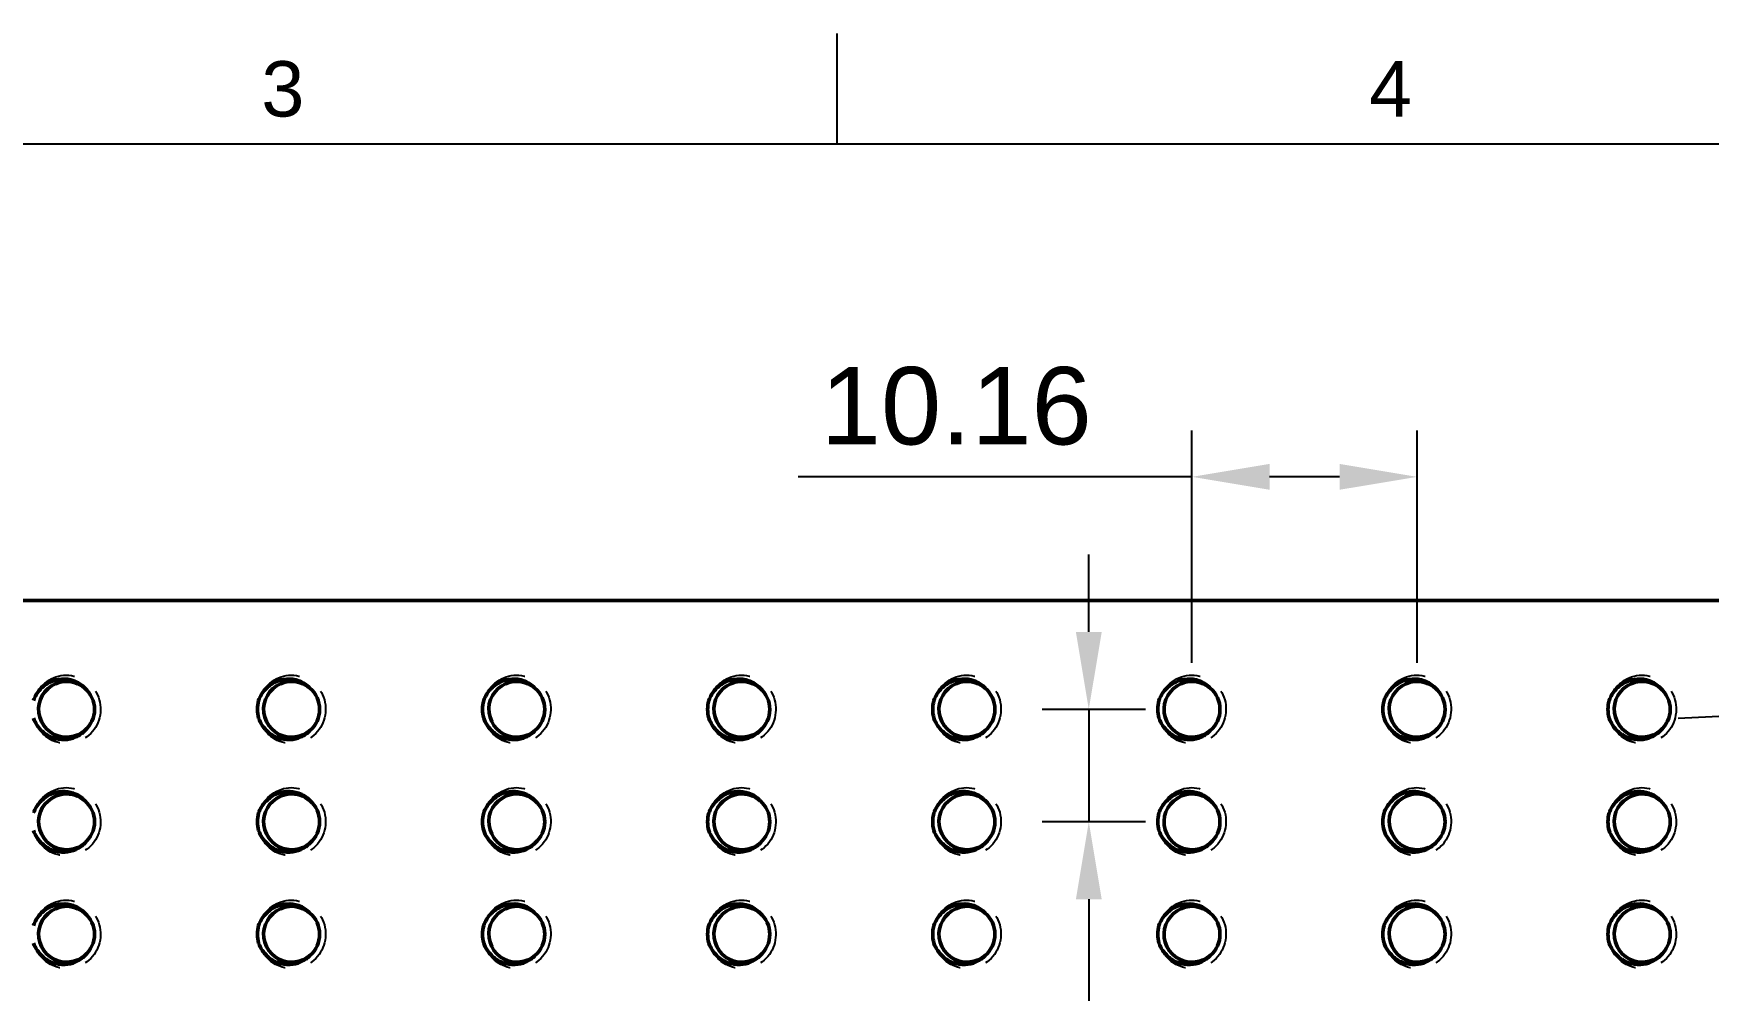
# Model space of a CAD drawing. Header units: millimetres. Extents: x 0 to 420, y 0 to 297.
# Drawn here: x 128.7 to 204.4, y 248.8 to 292 of the extents above; entities that cross this region are included whole.
import ezdxf
from ezdxf.enums import TextEntityAlignment as Align

# ---------------------------------------------------------------- set-up
doc = ezdxf.new("R2010")
doc.units = ezdxf.units.MM
doc.header["$LTSCALE"] = 0.75
doc.linetypes.add('HIDDEN2', pattern=[4.7625, 3.175, -1.5875])
for name, color, linetype, lineweight in [('BORDER', 7, 'Continuous', 25), ('FD_Dimensions', 7, 'Continuous', 25), ('Hidden', 7, 'HIDDEN2', 25), ('Visible', 7, 'Continuous', 50)]:
    doc.layers.add(name, color=color, linetype=linetype, lineweight=lineweight)
doc.styles.add('FusionTitle', font='Arial.ttf')
doc.styles.get("Standard").update_dxf_attribs({"font": 'Arial.ttf'})
doc.dimstyles.new('Dim-ISO-25', dxfattribs={"dimtxt": 3.5, "dimasz": 3.5, "dimexe": 2.1, "dimexo": 2.1, "dimgap": 1.4, "dimtad": 1, "dimzin": 12, "dimdsep": 46, "dimtxsty": 'Standard', "dimcen": 0, "dimazin": 3, "dimtp": 0.1, "dimtm": 0.1, "dimtfac": 0.714286, "dimtmove": 0, "dimatfit": 3, "dimfxl": 1, "dimtzin": 12, "dimarcsym": 0})

# ---------------------------------------------------------------- blocks, each defined once
blk = doc.blocks.new('ISO_A3_SHEET')
at = {"layer": 'BORDER'}
for p, q in [((165, 292), (165, 287)), ((410, 287), (20, 287))]:
    blk.add_line(p, q, dxfattribs=at)
at = {"layer": 'BORDER', "style": 'FusionTitle'}
for s, p in [('3', (140, 289.5)), ('4', (190, 289.5))]:
    blk.add_text(s, height=2.5, dxfattribs=at).set_placement(p, align=Align.MIDDLE)
blk = doc.blocks.new('*D22')
at = {"layer": 'Defpoints', "color": 0, "transparency": 16777216}
for p in [(209.974678, 261.400976), (213.057122, 261.549076)]:
    blk.add_point(p, dxfattribs=at)
at = {"layer": 'FD_Dimensions', "color": 0, "lineweight": -2, "transparency": 16777216}
for p, q in [((235.737508, 262.638786), (216.55309, 261.717045)), ((206.478711, 261.233008), (202.982744, 261.065039)), ((209.974678, 261.400976), (213.057122, 261.549076))]:
    blk.add_line(p, q, dxfattribs=at)
blk.add_arc((211.5159, 261.475026), 1.543, 284.772035, 87.053739, dxfattribs=at)
at = {"layer": 'FD_Dimensions', "color": 0, "transparency": 16777216}
for points in [[(206.450716, 261.815669), (206.506706, 260.650347), (209.974678, 261.400976)], [(216.525095, 262.299706), (216.581084, 261.134384), (213.057122, 261.549076)]]:
    blk.add_solid(points, dxfattribs=at)
at = {"layer": 'FD_Dimensions', "color": 0, "transparency": 16777216, "insert": (227.735637, 265.543005), "char_height": 3.5, "attachment_point": 5, "rotation": 2.75073769}
blk.add_mtext('∅3.09', dxfattribs=at)
blk = doc.blocks.new('*D26')
at = {"layer": 'Defpoints', "color": 0, "transparency": 16777216}
for p in [(181.0359, 271.975026), (181.0359, 261.475026), (191.1959, 261.475026)]:
    blk.add_point(p, dxfattribs=at)
at = {"layer": 'FD_Dimensions', "color": 0, "lineweight": -2, "transparency": 16777216}
for p, q in [((181.0359, 263.575026), (181.0359, 274.075026)), ((191.1959, 263.575026), (191.1959, 274.075026)), ((181.0359, 271.975026), (163.257046, 271.975026)), ((187.6959, 271.975026), (184.5359, 271.975026))]:
    blk.add_line(p, q, dxfattribs=at)
at = {"layer": 'FD_Dimensions', "color": 0, "transparency": 16777216}
for points in [[(184.5359, 272.55836), (184.5359, 271.391693), (181.0359, 271.975026)], [(187.6959, 272.55836), (187.6959, 271.391693), (191.1959, 271.975026)]]:
    blk.add_solid(points, dxfattribs=at)
at = {"layer": 'FD_Dimensions', "color": 0, "transparency": 16777216, "insert": (170.396473, 275.162032), "char_height": 3.5, "attachment_point": 5}
blk.add_mtext('10.16', dxfattribs=at)
blk = doc.blocks.new('*D27')
at = {"layer": 'Defpoints', "color": 0, "transparency": 16777216}
for p in [(181.0359, 261.475026), (176.378648, 256.395026), (181.0359, 256.395026)]:
    blk.add_point(p, dxfattribs=at)
at = {"layer": 'FD_Dimensions', "color": 0, "lineweight": -2, "transparency": 16777216}
for p, q in [((176.378648, 264.975026), (176.378648, 268.475026)), ((178.9359, 261.475026), (174.278648, 261.475026)), ((176.378648, 261.475026), (176.378648, 256.395026)), ((178.9359, 256.395026), (174.278648, 256.395026)), ((176.378648, 252.895026), (176.378648, 237.496459))]:
    blk.add_line(p, q, dxfattribs=at)
at = {"layer": 'FD_Dimensions', "color": 0, "transparency": 16777216}
for points in [[(175.795315, 264.975026), (176.961981, 264.975026), (176.378648, 261.475026)], [(175.795315, 252.895026), (176.961981, 252.895026), (176.378648, 256.395026)]]:
    blk.add_solid(points, dxfattribs=at)
at = {"layer": 'FD_Dimensions', "color": 0, "transparency": 16777216, "insert": (173.191642, 243.445743), "char_height": 3.5, "attachment_point": 5, "rotation": 90}
blk.add_mtext('5.08', dxfattribs=at)
blk = doc.blocks.new('*D34')
at = {"layer": 'Defpoints', "color": 0, "transparency": 16777216}
for p in [(214.4859, 266.395026), (298.415219, 266.395026), (59.9859, 137.795026)]:
    blk.add_point(p, dxfattribs=at)
at = {"layer": 'FD_Dimensions', "color": 0, "lineweight": -2, "transparency": 16777216}
for p, q in [((216.5859, 266.395026), (300.515219, 266.395026)), ((298.415219, 141.295026), (298.415219, 262.895026)), ((62.0859, 137.795026), (300.515219, 137.795026))]:
    blk.add_line(p, q, dxfattribs=at)
at = {"layer": 'FD_Dimensions', "color": 0, "transparency": 16777216}
for points in [[(297.831886, 262.895026), (298.998553, 262.895026), (298.415219, 266.395026)], [(297.831886, 141.295026), (298.998553, 141.295026), (298.415219, 137.795026)]]:
    blk.add_solid(points, dxfattribs=at)
at = {"layer": 'FD_Dimensions', "color": 0, "transparency": 16777216, "insert": (295.228214, 202.095026), "char_height": 3.5, "attachment_point": 5, "rotation": 90}
blk.add_mtext('128.6', dxfattribs=at)

msp = doc.modelspace()

# ---------------------------------------------------------------- linework, layer by layer
at = {"layer": 'Hidden'}
for points in [[(128.745, 261.874), (128.908, 262.481), (129.476, 262.958), (130.102, 263.012), (130.728, 263.067), (131.369, 262.696), (131.634, 262.127), (131.9, 261.558), (131.772, 260.829), (131.328, 260.385), (130.885, 259.941), (130.158, 259.811), (129.589, 260.074), (129.179, 260.263), (128.872, 260.646), (128.75, 261.079)], [(138.905, 261.874), (139.068, 262.481), (139.636, 262.958), (140.262, 263.012), (140.888, 263.067), (141.529, 262.696), (141.794, 262.127), (142.06, 261.558), (141.932, 260.829), (141.488, 260.385), (141.045, 259.941), (140.318, 259.811), (139.749, 260.074), (139.339, 260.263), (139.032, 260.646), (138.91, 261.079)], [(149.065, 261.874), (149.228, 262.481), (149.796, 262.958), (150.422, 263.012), (151.048, 263.067), (151.689, 262.696), (151.954, 262.127), (152.22, 261.558), (152.092, 260.829), (151.648, 260.385), (151.205, 259.941), (150.478, 259.811), (149.909, 260.074), (149.499, 260.263), (149.192, 260.646), (149.07, 261.079)], [(159.225, 261.874), (159.388, 262.481), (159.956, 262.958), (160.582, 263.012), (161.208, 263.067), (161.849, 262.696), (162.114, 262.127), (162.38, 261.558), (162.252, 260.829), (161.808, 260.385), (161.365, 259.941), (160.638, 259.811), (160.069, 260.074), (159.659, 260.263), (159.352, 260.646), (159.23, 261.079)], [(169.385, 261.874), (169.548, 262.481), (170.116, 262.958), (170.742, 263.012), (171.368, 263.067), (172.009, 262.696), (172.274, 262.127), (172.54, 261.558), (172.412, 260.829), (171.968, 260.385), (171.525, 259.941), (170.798, 259.811), (170.229, 260.074), (169.819, 260.263), (169.512, 260.646), (169.39, 261.079)], [(179.545, 261.874), (179.708, 262.481), (180.276, 262.958), (180.902, 263.012), (181.528, 263.067), (182.169, 262.696), (182.434, 262.127), (182.7, 261.558), (182.572, 260.829), (182.128, 260.385), (181.685, 259.941), (180.958, 259.811), (180.389, 260.074), (179.979, 260.263), (179.672, 260.646), (179.55, 261.079)], [(189.705, 261.874), (189.868, 262.481), (190.436, 262.958), (191.062, 263.012), (191.688, 263.067), (192.329, 262.696), (192.594, 262.127), (192.86, 261.558), (192.732, 260.829), (192.288, 260.385), (191.845, 259.941), (191.118, 259.811), (190.549, 260.074), (190.139, 260.263), (189.832, 260.646), (189.71, 261.079)], [(199.865, 261.874), (200.028, 262.481), (200.596, 262.958), (201.222, 263.012), (201.848, 263.067), (202.489, 262.696), (202.754, 262.127), (203.02, 261.558), (202.892, 260.829), (202.448, 260.385), (202.005, 259.941), (201.278, 259.811), (200.709, 260.074), (200.299, 260.263), (199.992, 260.646), (199.87, 261.079)], [(128.745, 256.794), (128.908, 257.401), (129.476, 257.878), (130.102, 257.932), (130.728, 257.987), (131.369, 257.616), (131.634, 257.047), (131.9, 256.478), (131.772, 255.749), (131.328, 255.305), (130.885, 254.861), (130.158, 254.731), (129.589, 254.994), (129.179, 255.183), (128.872, 255.566), (128.75, 255.999)], [(138.905, 256.794), (139.068, 257.401), (139.636, 257.878), (140.262, 257.932), (140.888, 257.987), (141.529, 257.616), (141.794, 257.047), (142.06, 256.478), (141.932, 255.749), (141.488, 255.305), (141.045, 254.861), (140.318, 254.731), (139.749, 254.994), (139.339, 255.183), (139.032, 255.566), (138.91, 255.999)], [(149.065, 256.794), (149.228, 257.401), (149.796, 257.878), (150.422, 257.932), (151.048, 257.987), (151.689, 257.616), (151.954, 257.047), (152.22, 256.478), (152.092, 255.749), (151.648, 255.305), (151.205, 254.861), (150.478, 254.731), (149.909, 254.994), (149.499, 255.183), (149.192, 255.566), (149.07, 255.999)], [(159.225, 256.794), (159.388, 257.401), (159.956, 257.878), (160.582, 257.932), (161.208, 257.987), (161.849, 257.616), (162.114, 257.047), (162.38, 256.478), (162.252, 255.749), (161.808, 255.305), (161.365, 254.861), (160.638, 254.731), (160.069, 254.994), (159.659, 255.183), (159.352, 255.566), (159.23, 255.999)], [(169.385, 256.794), (169.548, 257.401), (170.116, 257.878), (170.742, 257.932), (171.368, 257.987), (172.009, 257.616), (172.274, 257.047), (172.54, 256.478), (172.412, 255.749), (171.968, 255.305), (171.525, 254.861), (170.798, 254.731), (170.229, 254.994), (169.819, 255.183), (169.512, 255.566), (169.39, 255.999)], [(179.545, 256.794), (179.708, 257.401), (180.276, 257.878), (180.902, 257.932), (181.528, 257.987), (182.169, 257.616), (182.434, 257.047), (182.7, 256.478), (182.572, 255.749), (182.128, 255.305), (181.685, 254.861), (180.958, 254.731), (180.389, 254.994), (179.979, 255.183), (179.672, 255.566), (179.55, 255.999)], [(189.705, 256.794), (189.868, 257.401), (190.436, 257.878), (191.062, 257.932), (191.688, 257.987), (192.329, 257.616), (192.594, 257.047), (192.86, 256.478), (192.732, 255.749), (192.288, 255.305), (191.845, 254.861), (191.118, 254.731), (190.549, 254.994), (190.139, 255.183), (189.832, 255.566), (189.71, 255.999)], [(199.865, 256.794), (200.028, 257.401), (200.596, 257.878), (201.222, 257.932), (201.848, 257.987), (202.489, 257.616), (202.754, 257.047), (203.02, 256.478), (202.892, 255.749), (202.448, 255.305), (202.005, 254.861), (201.278, 254.731), (200.709, 254.994), (200.299, 255.183), (199.992, 255.566), (199.87, 255.999)], [(128.745, 251.714), (128.908, 252.321), (129.476, 252.798), (130.102, 252.852), (130.728, 252.907), (131.369, 252.536), (131.634, 251.967), (131.9, 251.398), (131.772, 250.669), (131.328, 250.225), (130.885, 249.781), (130.158, 249.651), (129.589, 249.914), (129.179, 250.103), (128.872, 250.486), (128.75, 250.919)], [(138.905, 251.714), (139.068, 252.321), (139.636, 252.798), (140.262, 252.852), (140.888, 252.907), (141.529, 252.536), (141.794, 251.967), (142.06, 251.398), (141.932, 250.669), (141.488, 250.225), (141.045, 249.781), (140.318, 249.651), (139.749, 249.914), (139.339, 250.103), (139.032, 250.486), (138.91, 250.919)], [(149.065, 251.714), (149.228, 252.321), (149.796, 252.798), (150.422, 252.852), (151.048, 252.907), (151.689, 252.536), (151.954, 251.967), (152.22, 251.398), (152.092, 250.669), (151.648, 250.225), (151.205, 249.781), (150.478, 249.651), (149.909, 249.914), (149.499, 250.103), (149.192, 250.486), (149.07, 250.919)], [(159.225, 251.714), (159.388, 252.321), (159.956, 252.798), (160.582, 252.852), (161.208, 252.907), (161.849, 252.536), (162.114, 251.967), (162.38, 251.398), (162.252, 250.669), (161.808, 250.225), (161.365, 249.781), (160.638, 249.651), (160.069, 249.914), (159.659, 250.103), (159.352, 250.486), (159.23, 250.919)], [(169.385, 251.714), (169.548, 252.321), (170.116, 252.798), (170.742, 252.852), (171.368, 252.907), (172.009, 252.536), (172.274, 251.967), (172.54, 251.398), (172.412, 250.669), (171.968, 250.225), (171.525, 249.781), (170.798, 249.651), (170.229, 249.914), (169.819, 250.103), (169.512, 250.486), (169.39, 250.919)], [(179.545, 251.714), (179.708, 252.321), (180.276, 252.798), (180.902, 252.852), (181.528, 252.907), (182.169, 252.536), (182.434, 251.967), (182.7, 251.398), (182.572, 250.669), (182.128, 250.225), (181.685, 249.781), (180.958, 249.651), (180.389, 249.914), (179.979, 250.103), (179.672, 250.486), (179.55, 250.919)], [(189.705, 251.714), (189.868, 252.321), (190.436, 252.798), (191.062, 252.852), (191.688, 252.907), (192.329, 252.536), (192.594, 251.967), (192.86, 251.398), (192.732, 250.669), (192.288, 250.225), (191.845, 249.781), (191.118, 249.651), (190.549, 249.914), (190.139, 250.103), (189.832, 250.486), (189.71, 250.919)], [(199.865, 251.714), (200.028, 252.321), (200.596, 252.798), (201.222, 252.852), (201.848, 252.907), (202.489, 252.536), (202.754, 251.967), (203.02, 251.398), (202.892, 250.669), (202.448, 250.225), (202.005, 249.781), (201.278, 249.651), (200.709, 249.914), (200.299, 250.103), (199.992, 250.486), (199.87, 250.919)]]:
    msp.add_open_spline(points, degree=3, knots=[14.3984, 14.3984, 14.3984, 14.3984, 15.621123, 15.621123, 15.621123, 16.842678, 16.842678, 16.842678, 18.063093, 18.063093, 18.063093, 19.282394, 19.282394, 19.282394, 20.159119, 20.159119, 20.159119, 20.159119], dxfattribs=at)
at = {"layer": 'Visible', "extrusion": (-1e-16, -1, 0)}
msp.add_line((214.486, 266.395), (45.986, 266.395), dxfattribs=at)
at = {"layer": 'Visible', "extrusion": (0, 0, -1)}
for centre, radius, start, end in [((-130.236, 261.475), 1.264, 130.73783, 229.26217), ((-140.396, 261.475), 1.264, 130.73783, 229.26217), ((-150.556, 261.475), 1.264, 130.73783, 229.26217), ((-160.716, 261.475), 1.264, 130.73783, 229.26217), ((-170.876, 261.475), 1.264, 130.73783, 229.26217), ((-181.036, 261.475), 1.264, 130.73783, 229.26217), ((-191.196, 261.475), 1.264, 130.73783, 229.26217), ((-201.356, 261.475), 1.264, 130.73783, 229.26217), ((-140.396, 261.475), 1.543, 345.03244, 14.96756), ((-150.556, 261.475), 1.543, 345.03244, 14.96756), ((-160.716, 261.475), 1.543, 345.03244, 14.96756), ((-170.876, 261.475), 1.543, 345.03244, 14.96756), ((-181.036, 261.475), 1.543, 345.03244, 14.96756), ((-191.196, 261.475), 1.543, 345.03244, 14.96756), ((-201.356, 261.475), 1.543, 345.03244, 14.96756), ((-130.236, 256.395), 1.264, 130.73783, 229.26217), ((-140.396, 256.395), 1.264, 130.73783, 229.26217), ((-150.556, 256.395), 1.264, 130.73783, 229.26217), ((-160.716, 256.395), 1.264, 130.73783, 229.26217), ((-170.876, 256.395), 1.264, 130.73783, 229.26217), ((-181.036, 256.395), 1.264, 130.73783, 229.26217), ((-191.196, 256.395), 1.264, 130.73783, 229.26217), ((-201.356, 256.395), 1.264, 130.73783, 229.26217), ((-140.396, 256.395), 1.543, 345.03244, 14.96756), ((-150.556, 256.395), 1.543, 345.03244, 14.96756), ((-160.716, 256.395), 1.543, 345.03244, 14.96756), ((-170.876, 256.395), 1.543, 345.03244, 14.96756), ((-181.036, 256.395), 1.543, 345.03244, 14.96756), ((-191.196, 256.395), 1.543, 345.03244, 14.96756), ((-201.356, 256.395), 1.543, 345.03244, 14.96756), ((-130.236, 251.315), 1.264, 130.73783, 229.26217), ((-140.396, 251.315), 1.264, 130.73783, 229.26217), ((-150.556, 251.315), 1.264, 130.73783, 229.26217), ((-160.716, 251.315), 1.264, 130.73783, 229.26217), ((-170.876, 251.315), 1.264, 130.73783, 229.26217), ((-181.036, 251.315), 1.264, 130.73783, 229.26217), ((-191.196, 251.315), 1.264, 130.73783, 229.26217), ((-201.356, 251.315), 1.264, 130.73783, 229.26217), ((-140.396, 251.315), 1.543, 345.03244, 14.96756), ((-150.556, 251.315), 1.543, 345.03244, 14.96756), ((-160.716, 251.315), 1.543, 345.03244, 14.96756), ((-170.876, 251.315), 1.543, 345.03244, 14.96756), ((-181.036, 251.315), 1.543, 345.03244, 14.96756), ((-191.196, 251.315), 1.543, 345.03244, 14.96756), ((-201.356, 251.315), 1.543, 345.03244, 14.96756)]:
    msp.add_arc(centre, radius, start, end, dxfattribs=at)
at = {"layer": 'Visible'}
for points, knots in [([(128.745, 261.874), (128.813, 262.058), (128.915, 262.229), (129.176, 262.514), (129.329, 262.628), (129.666, 262.787), (129.845, 262.833), (130.203, 262.852), (130.379, 262.827), (130.644, 262.734), (130.739, 262.688), (130.912, 262.574), (130.991, 262.508), (131.061, 262.433)], [0, 0, 0, 0, 0.0590387, 0.0590387, 0.1160334, 0.1160334, 0.1709834, 0.1709834, 0.2238878, 0.2238878, 0.2555052, 0.2555052, 0.2863474, 0.2863474, 0.2863474, 0.2863474]), ([(131.056, 262.426), (130.8, 262.643), (130.461, 262.764), (130.126, 262.735), (129.587, 262.688), (129.105, 262.257), (128.997, 261.728), (128.887, 261.189), (129.175, 260.594), (129.666, 260.346), (130.11, 260.122), (130.685, 260.193), (131.061, 260.517)], [-4.563611, -4.563611, -4.563611, -4.563611, -3.765408, -3.765408, -3.765408, -2.482862, -2.482862, -2.482862, -1.178357, -1.178357, -1.178357, 0, 0, 0, 0]), ([(138.905, 261.874), (138.973, 262.058), (139.075, 262.229), (139.336, 262.514), (139.489, 262.628), (139.826, 262.787), (140.005, 262.833), (140.363, 262.852), (140.539, 262.827), (140.804, 262.734), (140.899, 262.688), (141.072, 262.574), (141.151, 262.508), (141.221, 262.433)], [0, 0, 0, 0, 0.0590387, 0.0590387, 0.1160334, 0.1160334, 0.1709834, 0.1709834, 0.2238878, 0.2238878, 0.2555052, 0.2555052, 0.2863474, 0.2863474, 0.2863474, 0.2863474]), ([(141.216, 262.426), (140.96, 262.643), (140.621, 262.764), (140.286, 262.735), (139.747, 262.688), (139.265, 262.257), (139.157, 261.728), (139.047, 261.189), (139.335, 260.594), (139.826, 260.346), (140.27, 260.122), (140.845, 260.193), (141.221, 260.517)], [-4.563611, -4.563611, -4.563611, -4.563611, -3.765408, -3.765408, -3.765408, -2.482862, -2.482862, -2.482862, -1.178357, -1.178357, -1.178357, 0, 0, 0, 0]), ([(149.065, 261.874), (149.133, 262.058), (149.235, 262.229), (149.496, 262.514), (149.649, 262.628), (149.986, 262.787), (150.165, 262.833), (150.523, 262.852), (150.699, 262.827), (150.964, 262.734), (151.059, 262.688), (151.232, 262.574), (151.311, 262.508), (151.381, 262.433)], [0, 0, 0, 0, 0.0590387, 0.0590387, 0.1160334, 0.1160334, 0.1709834, 0.1709834, 0.2238878, 0.2238878, 0.2555052, 0.2555052, 0.2863474, 0.2863474, 0.2863474, 0.2863474]), ([(151.376, 262.426), (151.12, 262.643), (150.781, 262.764), (150.446, 262.735), (149.907, 262.688), (149.425, 262.257), (149.317, 261.728), (149.207, 261.189), (149.495, 260.594), (149.986, 260.346), (150.43, 260.122), (151.005, 260.193), (151.381, 260.517)], [-4.563611, -4.563611, -4.563611, -4.563611, -3.765408, -3.765408, -3.765408, -2.482862, -2.482862, -2.482862, -1.178357, -1.178357, -1.178357, 0, 0, 0, 0]), ([(159.225, 261.874), (159.293, 262.058), (159.395, 262.229), (159.656, 262.514), (159.809, 262.628), (160.146, 262.787), (160.325, 262.833), (160.683, 262.852), (160.859, 262.827), (161.124, 262.734), (161.219, 262.688), (161.392, 262.574), (161.471, 262.508), (161.541, 262.433)], [0, 0, 0, 0, 0.0590387, 0.0590387, 0.1160334, 0.1160334, 0.1709834, 0.1709834, 0.2238878, 0.2238878, 0.2555052, 0.2555052, 0.2863474, 0.2863474, 0.2863474, 0.2863474]), ([(161.536, 262.426), (161.28, 262.643), (160.941, 262.764), (160.606, 262.735), (160.067, 262.688), (159.585, 262.257), (159.477, 261.728), (159.367, 261.189), (159.655, 260.594), (160.146, 260.346), (160.59, 260.122), (161.165, 260.193), (161.541, 260.517)], [-4.563611, -4.563611, -4.563611, -4.563611, -3.765408, -3.765408, -3.765408, -2.482862, -2.482862, -2.482862, -1.178357, -1.178357, -1.178357, 0, 0, 0, 0]), ([(169.385, 261.874), (169.453, 262.058), (169.555, 262.229), (169.816, 262.514), (169.969, 262.628), (170.306, 262.787), (170.485, 262.833), (170.843, 262.852), (171.019, 262.827), (171.284, 262.734), (171.379, 262.688), (171.552, 262.574), (171.631, 262.508), (171.701, 262.433)], [0, 0, 0, 0, 0.0590387, 0.0590387, 0.1160334, 0.1160334, 0.1709834, 0.1709834, 0.2238878, 0.2238878, 0.2555052, 0.2555052, 0.2863474, 0.2863474, 0.2863474, 0.2863474]), ([(171.696, 262.426), (171.44, 262.643), (171.101, 262.764), (170.766, 262.735), (170.227, 262.688), (169.745, 262.257), (169.637, 261.728), (169.527, 261.189), (169.815, 260.594), (170.306, 260.346), (170.75, 260.122), (171.325, 260.193), (171.701, 260.517)], [-4.563611, -4.563611, -4.563611, -4.563611, -3.765408, -3.765408, -3.765408, -2.482862, -2.482862, -2.482862, -1.178357, -1.178357, -1.178357, 0, 0, 0, 0]), ([(179.545, 261.874), (179.613, 262.058), (179.715, 262.229), (179.976, 262.514), (180.129, 262.628), (180.466, 262.787), (180.645, 262.833), (181.003, 262.852), (181.179, 262.827), (181.444, 262.734), (181.539, 262.688), (181.712, 262.574), (181.791, 262.508), (181.861, 262.433)], [0, 0, 0, 0, 0.0590387, 0.0590387, 0.1160334, 0.1160334, 0.1709834, 0.1709834, 0.2238878, 0.2238878, 0.2555052, 0.2555052, 0.2863474, 0.2863474, 0.2863474, 0.2863474]), ([(181.856, 262.426), (181.6, 262.643), (181.261, 262.764), (180.926, 262.735), (180.387, 262.688), (179.905, 262.257), (179.797, 261.728), (179.687, 261.189), (179.975, 260.594), (180.466, 260.346), (180.91, 260.122), (181.485, 260.193), (181.861, 260.517)], [-4.563611, -4.563611, -4.563611, -4.563611, -3.765408, -3.765408, -3.765408, -2.482862, -2.482862, -2.482862, -1.178357, -1.178357, -1.178357, 0, 0, 0, 0]), ([(189.705, 261.874), (189.773, 262.058), (189.875, 262.229), (190.136, 262.514), (190.289, 262.628), (190.626, 262.787), (190.805, 262.833), (191.163, 262.852), (191.339, 262.827), (191.604, 262.734), (191.699, 262.688), (191.872, 262.574), (191.951, 262.508), (192.021, 262.433)], [0, 0, 0, 0, 0.0590387, 0.0590387, 0.1160334, 0.1160334, 0.1709834, 0.1709834, 0.2238878, 0.2238878, 0.2555052, 0.2555052, 0.2863474, 0.2863474, 0.2863474, 0.2863474]), ([(192.016, 262.426), (191.76, 262.643), (191.421, 262.764), (191.086, 262.735), (190.547, 262.688), (190.065, 262.257), (189.957, 261.728), (189.847, 261.189), (190.135, 260.594), (190.626, 260.346), (191.07, 260.122), (191.645, 260.193), (192.021, 260.517)], [-4.563611, -4.563611, -4.563611, -4.563611, -3.765408, -3.765408, -3.765408, -2.482862, -2.482862, -2.482862, -1.178357, -1.178357, -1.178357, 0, 0, 0, 0]), ([(199.865, 261.874), (199.933, 262.058), (200.035, 262.229), (200.296, 262.514), (200.449, 262.628), (200.786, 262.787), (200.965, 262.833), (201.323, 262.852), (201.499, 262.827), (201.764, 262.734), (201.859, 262.688), (202.032, 262.574), (202.111, 262.508), (202.181, 262.433)], [0, 0, 0, 0, 0.0590387, 0.0590387, 0.1160334, 0.1160334, 0.1709834, 0.1709834, 0.2238878, 0.2238878, 0.2555052, 0.2555052, 0.2863474, 0.2863474, 0.2863474, 0.2863474]), ([(202.176, 262.426), (201.92, 262.643), (201.581, 262.764), (201.246, 262.735), (200.707, 262.688), (200.225, 262.257), (200.117, 261.728), (200.007, 261.189), (200.295, 260.594), (200.786, 260.346), (201.23, 260.122), (201.805, 260.193), (202.181, 260.517)], [-4.563611, -4.563611, -4.563611, -4.563611, -3.765408, -3.765408, -3.765408, -2.482862, -2.482862, -2.482862, -1.178357, -1.178357, -1.178357, 0, 0, 0, 0]), ([(131.061, 260.517), (130.947, 260.395), (130.81, 260.297), (130.5, 260.154), (130.329, 260.114), (129.974, 260.099), (129.794, 260.128), (129.447, 260.254), (129.285, 260.352), (129.057, 260.559), (128.978, 260.651), (128.843, 260.852), (128.787, 260.961), (128.745, 261.077)], [0, 0, 0, 0, 0.050111, 0.050111, 0.1022615, 0.1022615, 0.1564505, 0.1564505, 0.2126771, 0.2126771, 0.2485205, 0.2485205, 0.2851428, 0.2851428, 0.2851428, 0.2851428]), ([(141.221, 260.517), (141.107, 260.395), (140.97, 260.297), (140.66, 260.154), (140.489, 260.114), (140.134, 260.099), (139.954, 260.128), (139.607, 260.254), (139.445, 260.352), (139.217, 260.559), (139.138, 260.651), (139.003, 260.852), (138.947, 260.961), (138.905, 261.077)], [0, 0, 0, 0, 0.050111, 0.050111, 0.1022615, 0.1022615, 0.1564505, 0.1564505, 0.2126771, 0.2126771, 0.2485205, 0.2485205, 0.2851428, 0.2851428, 0.2851428, 0.2851428]), ([(151.381, 260.517), (151.267, 260.395), (151.13, 260.297), (150.82, 260.154), (150.649, 260.114), (150.294, 260.099), (150.114, 260.128), (149.767, 260.254), (149.605, 260.352), (149.377, 260.559), (149.298, 260.651), (149.163, 260.852), (149.107, 260.961), (149.065, 261.077)], [0, 0, 0, 0, 0.050111, 0.050111, 0.1022615, 0.1022615, 0.1564505, 0.1564505, 0.2126771, 0.2126771, 0.2485205, 0.2485205, 0.2851428, 0.2851428, 0.2851428, 0.2851428]), ([(161.541, 260.517), (161.427, 260.395), (161.29, 260.297), (160.98, 260.154), (160.809, 260.114), (160.454, 260.099), (160.274, 260.128), (159.927, 260.254), (159.765, 260.352), (159.537, 260.559), (159.458, 260.651), (159.323, 260.852), (159.267, 260.961), (159.225, 261.077)], [0, 0, 0, 0, 0.050111, 0.050111, 0.1022615, 0.1022615, 0.1564505, 0.1564505, 0.2126771, 0.2126771, 0.2485205, 0.2485205, 0.2851428, 0.2851428, 0.2851428, 0.2851428]), ([(171.701, 260.517), (171.587, 260.395), (171.45, 260.297), (171.14, 260.154), (170.969, 260.114), (170.614, 260.099), (170.434, 260.128), (170.087, 260.254), (169.925, 260.352), (169.697, 260.559), (169.618, 260.651), (169.483, 260.852), (169.427, 260.961), (169.385, 261.077)], [0, 0, 0, 0, 0.050111, 0.050111, 0.1022615, 0.1022615, 0.1564505, 0.1564505, 0.2126771, 0.2126771, 0.2485205, 0.2485205, 0.2851428, 0.2851428, 0.2851428, 0.2851428]), ([(181.861, 260.517), (181.747, 260.395), (181.61, 260.297), (181.3, 260.154), (181.129, 260.114), (180.774, 260.099), (180.594, 260.128), (180.247, 260.254), (180.085, 260.352), (179.857, 260.559), (179.778, 260.651), (179.643, 260.852), (179.587, 260.961), (179.545, 261.077)], [0, 0, 0, 0, 0.050111, 0.050111, 0.1022615, 0.1022615, 0.1564505, 0.1564505, 0.2126771, 0.2126771, 0.2485205, 0.2485205, 0.2851428, 0.2851428, 0.2851428, 0.2851428]), ([(192.021, 260.517), (191.907, 260.395), (191.77, 260.297), (191.46, 260.154), (191.289, 260.114), (190.934, 260.099), (190.754, 260.128), (190.407, 260.254), (190.245, 260.352), (190.017, 260.559), (189.938, 260.651), (189.803, 260.852), (189.747, 260.961), (189.705, 261.077)], [0, 0, 0, 0, 0.050111, 0.050111, 0.1022615, 0.1022615, 0.1564505, 0.1564505, 0.2126771, 0.2126771, 0.2485205, 0.2485205, 0.2851428, 0.2851428, 0.2851428, 0.2851428]), ([(202.181, 260.517), (202.067, 260.395), (201.93, 260.297), (201.62, 260.154), (201.449, 260.114), (201.094, 260.099), (200.914, 260.128), (200.567, 260.254), (200.405, 260.352), (200.177, 260.559), (200.098, 260.651), (199.963, 260.852), (199.907, 260.961), (199.865, 261.077)], [0, 0, 0, 0, 0.050111, 0.050111, 0.1022615, 0.1022615, 0.1564505, 0.1564505, 0.2126771, 0.2126771, 0.2485205, 0.2485205, 0.2851428, 0.2851428, 0.2851428, 0.2851428]), ([(128.745, 256.794), (128.813, 256.978), (128.915, 257.149), (129.176, 257.434), (129.329, 257.548), (129.666, 257.707), (129.845, 257.753), (130.203, 257.772), (130.379, 257.747), (130.644, 257.654), (130.739, 257.608), (130.912, 257.494), (130.991, 257.428), (131.061, 257.353)], [0, 0, 0, 0, 0.0590387, 0.0590387, 0.1160334, 0.1160334, 0.1709834, 0.1709834, 0.2238878, 0.2238878, 0.2555052, 0.2555052, 0.2863474, 0.2863474, 0.2863474, 0.2863474]), ([(131.056, 257.346), (130.8, 257.563), (130.461, 257.684), (130.126, 257.655), (129.587, 257.608), (129.105, 257.177), (128.997, 256.648), (128.887, 256.109), (129.175, 255.514), (129.666, 255.266), (130.11, 255.042), (130.685, 255.113), (131.061, 255.437)], [-4.563611, -4.563611, -4.563611, -4.563611, -3.765408, -3.765408, -3.765408, -2.482862, -2.482862, -2.482862, -1.178357, -1.178357, -1.178357, 0, 0, 0, 0]), ([(138.905, 256.794), (138.973, 256.978), (139.075, 257.149), (139.336, 257.434), (139.489, 257.548), (139.826, 257.707), (140.005, 257.753), (140.363, 257.772), (140.539, 257.747), (140.804, 257.654), (140.899, 257.608), (141.072, 257.494), (141.151, 257.428), (141.221, 257.353)], [0, 0, 0, 0, 0.0590387, 0.0590387, 0.1160334, 0.1160334, 0.1709834, 0.1709834, 0.2238878, 0.2238878, 0.2555052, 0.2555052, 0.2863474, 0.2863474, 0.2863474, 0.2863474]), ([(141.216, 257.346), (140.96, 257.563), (140.621, 257.684), (140.286, 257.655), (139.747, 257.608), (139.265, 257.177), (139.157, 256.648), (139.047, 256.109), (139.335, 255.514), (139.826, 255.266), (140.27, 255.042), (140.845, 255.113), (141.221, 255.437)], [-4.563611, -4.563611, -4.563611, -4.563611, -3.765408, -3.765408, -3.765408, -2.482862, -2.482862, -2.482862, -1.178357, -1.178357, -1.178357, 0, 0, 0, 0]), ([(149.065, 256.794), (149.133, 256.978), (149.235, 257.149), (149.496, 257.434), (149.649, 257.548), (149.986, 257.707), (150.165, 257.753), (150.523, 257.772), (150.699, 257.747), (150.964, 257.654), (151.059, 257.608), (151.232, 257.494), (151.311, 257.428), (151.381, 257.353)], [0, 0, 0, 0, 0.0590387, 0.0590387, 0.1160334, 0.1160334, 0.1709834, 0.1709834, 0.2238878, 0.2238878, 0.2555052, 0.2555052, 0.2863474, 0.2863474, 0.2863474, 0.2863474]), ([(151.376, 257.346), (151.12, 257.563), (150.781, 257.684), (150.446, 257.655), (149.907, 257.608), (149.425, 257.177), (149.317, 256.648), (149.207, 256.109), (149.495, 255.514), (149.986, 255.266), (150.43, 255.042), (151.005, 255.113), (151.381, 255.437)], [-4.563611, -4.563611, -4.563611, -4.563611, -3.765408, -3.765408, -3.765408, -2.482862, -2.482862, -2.482862, -1.178357, -1.178357, -1.178357, 0, 0, 0, 0]), ([(159.225, 256.794), (159.293, 256.978), (159.395, 257.149), (159.656, 257.434), (159.809, 257.548), (160.146, 257.707), (160.325, 257.753), (160.683, 257.772), (160.859, 257.747), (161.124, 257.654), (161.219, 257.608), (161.392, 257.494), (161.471, 257.428), (161.541, 257.353)], [0, 0, 0, 0, 0.0590387, 0.0590387, 0.1160334, 0.1160334, 0.1709834, 0.1709834, 0.2238878, 0.2238878, 0.2555052, 0.2555052, 0.2863474, 0.2863474, 0.2863474, 0.2863474]), ([(161.536, 257.346), (161.28, 257.563), (160.941, 257.684), (160.606, 257.655), (160.067, 257.608), (159.585, 257.177), (159.477, 256.648), (159.367, 256.109), (159.655, 255.514), (160.146, 255.266), (160.59, 255.042), (161.165, 255.113), (161.541, 255.437)], [-4.563611, -4.563611, -4.563611, -4.563611, -3.765408, -3.765408, -3.765408, -2.482862, -2.482862, -2.482862, -1.178357, -1.178357, -1.178357, 0, 0, 0, 0]), ([(169.385, 256.794), (169.453, 256.978), (169.555, 257.149), (169.816, 257.434), (169.969, 257.548), (170.306, 257.707), (170.485, 257.753), (170.843, 257.772), (171.019, 257.747), (171.284, 257.654), (171.379, 257.608), (171.552, 257.494), (171.631, 257.428), (171.701, 257.353)], [0, 0, 0, 0, 0.0590387, 0.0590387, 0.1160334, 0.1160334, 0.1709834, 0.1709834, 0.2238878, 0.2238878, 0.2555052, 0.2555052, 0.2863474, 0.2863474, 0.2863474, 0.2863474]), ([(171.696, 257.346), (171.44, 257.563), (171.101, 257.684), (170.766, 257.655), (170.227, 257.608), (169.745, 257.177), (169.637, 256.648), (169.527, 256.109), (169.815, 255.514), (170.306, 255.266), (170.75, 255.042), (171.325, 255.113), (171.701, 255.437)], [-4.563611, -4.563611, -4.563611, -4.563611, -3.765408, -3.765408, -3.765408, -2.482862, -2.482862, -2.482862, -1.178357, -1.178357, -1.178357, 0, 0, 0, 0]), ([(179.545, 256.794), (179.613, 256.978), (179.715, 257.149), (179.976, 257.434), (180.129, 257.548), (180.466, 257.707), (180.645, 257.753), (181.003, 257.772), (181.179, 257.747), (181.444, 257.654), (181.539, 257.608), (181.712, 257.494), (181.791, 257.428), (181.861, 257.353)], [0, 0, 0, 0, 0.0590387, 0.0590387, 0.1160334, 0.1160334, 0.1709834, 0.1709834, 0.2238878, 0.2238878, 0.2555052, 0.2555052, 0.2863474, 0.2863474, 0.2863474, 0.2863474]), ([(181.856, 257.346), (181.6, 257.563), (181.261, 257.684), (180.926, 257.655), (180.387, 257.608), (179.905, 257.177), (179.797, 256.648), (179.687, 256.109), (179.975, 255.514), (180.466, 255.266), (180.91, 255.042), (181.485, 255.113), (181.861, 255.437)], [-4.563611, -4.563611, -4.563611, -4.563611, -3.765408, -3.765408, -3.765408, -2.482862, -2.482862, -2.482862, -1.178357, -1.178357, -1.178357, 0, 0, 0, 0]), ([(189.705, 256.794), (189.773, 256.978), (189.875, 257.149), (190.136, 257.434), (190.289, 257.548), (190.626, 257.707), (190.805, 257.753), (191.163, 257.772), (191.339, 257.747), (191.604, 257.654), (191.699, 257.608), (191.872, 257.494), (191.951, 257.428), (192.021, 257.353)], [0, 0, 0, 0, 0.0590387, 0.0590387, 0.1160334, 0.1160334, 0.1709834, 0.1709834, 0.2238878, 0.2238878, 0.2555052, 0.2555052, 0.2863474, 0.2863474, 0.2863474, 0.2863474]), ([(192.016, 257.346), (191.76, 257.563), (191.421, 257.684), (191.086, 257.655), (190.547, 257.608), (190.065, 257.177), (189.957, 256.648), (189.847, 256.109), (190.135, 255.514), (190.626, 255.266), (191.07, 255.042), (191.645, 255.113), (192.021, 255.437)], [-4.563611, -4.563611, -4.563611, -4.563611, -3.765408, -3.765408, -3.765408, -2.482862, -2.482862, -2.482862, -1.178357, -1.178357, -1.178357, 0, 0, 0, 0]), ([(199.865, 256.794), (199.933, 256.978), (200.035, 257.149), (200.296, 257.434), (200.449, 257.548), (200.786, 257.707), (200.965, 257.753), (201.323, 257.772), (201.499, 257.747), (201.764, 257.654), (201.859, 257.608), (202.032, 257.494), (202.111, 257.428), (202.181, 257.353)], [0, 0, 0, 0, 0.0590387, 0.0590387, 0.1160334, 0.1160334, 0.1709834, 0.1709834, 0.2238878, 0.2238878, 0.2555052, 0.2555052, 0.2863474, 0.2863474, 0.2863474, 0.2863474]), ([(202.176, 257.346), (201.92, 257.563), (201.581, 257.684), (201.246, 257.655), (200.707, 257.608), (200.225, 257.177), (200.117, 256.648), (200.007, 256.109), (200.295, 255.514), (200.786, 255.266), (201.23, 255.042), (201.805, 255.113), (202.181, 255.437)], [-4.563611, -4.563611, -4.563611, -4.563611, -3.765408, -3.765408, -3.765408, -2.482862, -2.482862, -2.482862, -1.178357, -1.178357, -1.178357, 0, 0, 0, 0]), ([(131.061, 255.437), (130.947, 255.315), (130.81, 255.217), (130.5, 255.074), (130.329, 255.034), (129.974, 255.019), (129.794, 255.048), (129.447, 255.174), (129.285, 255.272), (129.057, 255.479), (128.978, 255.571), (128.843, 255.772), (128.787, 255.881), (128.745, 255.997)], [0, 0, 0, 0, 0.050111, 0.050111, 0.1022615, 0.1022615, 0.1564505, 0.1564505, 0.2126771, 0.2126771, 0.2485205, 0.2485205, 0.2851428, 0.2851428, 0.2851428, 0.2851428]), ([(141.221, 255.437), (141.107, 255.315), (140.97, 255.217), (140.66, 255.074), (140.489, 255.034), (140.134, 255.019), (139.954, 255.048), (139.607, 255.174), (139.445, 255.272), (139.217, 255.479), (139.138, 255.571), (139.003, 255.772), (138.947, 255.881), (138.905, 255.997)], [0, 0, 0, 0, 0.050111, 0.050111, 0.1022615, 0.1022615, 0.1564505, 0.1564505, 0.2126771, 0.2126771, 0.2485205, 0.2485205, 0.2851428, 0.2851428, 0.2851428, 0.2851428]), ([(151.381, 255.437), (151.267, 255.315), (151.13, 255.217), (150.82, 255.074), (150.649, 255.034), (150.294, 255.019), (150.114, 255.048), (149.767, 255.174), (149.605, 255.272), (149.377, 255.479), (149.298, 255.571), (149.163, 255.772), (149.107, 255.881), (149.065, 255.997)], [0, 0, 0, 0, 0.050111, 0.050111, 0.1022615, 0.1022615, 0.1564505, 0.1564505, 0.2126771, 0.2126771, 0.2485205, 0.2485205, 0.2851428, 0.2851428, 0.2851428, 0.2851428]), ([(161.541, 255.437), (161.427, 255.315), (161.29, 255.217), (160.98, 255.074), (160.809, 255.034), (160.454, 255.019), (160.274, 255.048), (159.927, 255.174), (159.765, 255.272), (159.537, 255.479), (159.458, 255.571), (159.323, 255.772), (159.267, 255.881), (159.225, 255.997)], [0, 0, 0, 0, 0.050111, 0.050111, 0.1022615, 0.1022615, 0.1564505, 0.1564505, 0.2126771, 0.2126771, 0.2485205, 0.2485205, 0.2851428, 0.2851428, 0.2851428, 0.2851428]), ([(171.701, 255.437), (171.587, 255.315), (171.45, 255.217), (171.14, 255.074), (170.969, 255.034), (170.614, 255.019), (170.434, 255.048), (170.087, 255.174), (169.925, 255.272), (169.697, 255.479), (169.618, 255.571), (169.483, 255.772), (169.427, 255.881), (169.385, 255.997)], [0, 0, 0, 0, 0.050111, 0.050111, 0.1022615, 0.1022615, 0.1564505, 0.1564505, 0.2126771, 0.2126771, 0.2485205, 0.2485205, 0.2851428, 0.2851428, 0.2851428, 0.2851428]), ([(181.861, 255.437), (181.747, 255.315), (181.61, 255.217), (181.3, 255.074), (181.129, 255.034), (180.774, 255.019), (180.594, 255.048), (180.247, 255.174), (180.085, 255.272), (179.857, 255.479), (179.778, 255.571), (179.643, 255.772), (179.587, 255.881), (179.545, 255.997)], [0, 0, 0, 0, 0.050111, 0.050111, 0.1022615, 0.1022615, 0.1564505, 0.1564505, 0.2126771, 0.2126771, 0.2485205, 0.2485205, 0.2851428, 0.2851428, 0.2851428, 0.2851428]), ([(192.021, 255.437), (191.907, 255.315), (191.77, 255.217), (191.46, 255.074), (191.289, 255.034), (190.934, 255.019), (190.754, 255.048), (190.407, 255.174), (190.245, 255.272), (190.017, 255.479), (189.938, 255.571), (189.803, 255.772), (189.747, 255.881), (189.705, 255.997)], [0, 0, 0, 0, 0.050111, 0.050111, 0.1022615, 0.1022615, 0.1564505, 0.1564505, 0.2126771, 0.2126771, 0.2485205, 0.2485205, 0.2851428, 0.2851428, 0.2851428, 0.2851428]), ([(202.181, 255.437), (202.067, 255.315), (201.93, 255.217), (201.62, 255.074), (201.449, 255.034), (201.094, 255.019), (200.914, 255.048), (200.567, 255.174), (200.405, 255.272), (200.177, 255.479), (200.098, 255.571), (199.963, 255.772), (199.907, 255.881), (199.865, 255.997)], [0, 0, 0, 0, 0.050111, 0.050111, 0.1022615, 0.1022615, 0.1564505, 0.1564505, 0.2126771, 0.2126771, 0.2485205, 0.2485205, 0.2851428, 0.2851428, 0.2851428, 0.2851428]), ([(128.745, 251.714), (128.813, 251.898), (128.915, 252.069), (129.176, 252.354), (129.329, 252.468), (129.666, 252.627), (129.845, 252.673), (130.203, 252.692), (130.379, 252.667), (130.644, 252.574), (130.739, 252.528), (130.912, 252.414), (130.991, 252.348), (131.061, 252.273)], [0, 0, 0, 0, 0.0590387, 0.0590387, 0.1160334, 0.1160334, 0.1709834, 0.1709834, 0.2238878, 0.2238878, 0.2555052, 0.2555052, 0.2863474, 0.2863474, 0.2863474, 0.2863474]), ([(131.056, 252.266), (130.8, 252.483), (130.461, 252.604), (130.126, 252.575), (129.587, 252.528), (129.105, 252.097), (128.997, 251.568), (128.887, 251.029), (129.175, 250.434), (129.666, 250.186), (130.11, 249.962), (130.685, 250.033), (131.061, 250.357)], [-4.563611, -4.563611, -4.563611, -4.563611, -3.765408, -3.765408, -3.765408, -2.482862, -2.482862, -2.482862, -1.178357, -1.178357, -1.178357, 0, 0, 0, 0]), ([(138.905, 251.714), (138.973, 251.898), (139.075, 252.069), (139.336, 252.354), (139.489, 252.468), (139.826, 252.627), (140.005, 252.673), (140.363, 252.692), (140.539, 252.667), (140.804, 252.574), (140.899, 252.528), (141.072, 252.414), (141.151, 252.348), (141.221, 252.273)], [0, 0, 0, 0, 0.0590387, 0.0590387, 0.1160334, 0.1160334, 0.1709834, 0.1709834, 0.2238878, 0.2238878, 0.2555052, 0.2555052, 0.2863474, 0.2863474, 0.2863474, 0.2863474]), ([(141.216, 252.266), (140.96, 252.483), (140.621, 252.604), (140.286, 252.575), (139.747, 252.528), (139.265, 252.097), (139.157, 251.568), (139.047, 251.029), (139.335, 250.434), (139.826, 250.186), (140.27, 249.962), (140.845, 250.033), (141.221, 250.357)], [-4.563611, -4.563611, -4.563611, -4.563611, -3.765408, -3.765408, -3.765408, -2.482862, -2.482862, -2.482862, -1.178357, -1.178357, -1.178357, 0, 0, 0, 0]), ([(149.065, 251.714), (149.133, 251.898), (149.235, 252.069), (149.496, 252.354), (149.649, 252.468), (149.986, 252.627), (150.165, 252.673), (150.523, 252.692), (150.699, 252.667), (150.964, 252.574), (151.059, 252.528), (151.232, 252.414), (151.311, 252.348), (151.381, 252.273)], [0, 0, 0, 0, 0.0590387, 0.0590387, 0.1160334, 0.1160334, 0.1709834, 0.1709834, 0.2238878, 0.2238878, 0.2555052, 0.2555052, 0.2863474, 0.2863474, 0.2863474, 0.2863474]), ([(151.376, 252.266), (151.12, 252.483), (150.781, 252.604), (150.446, 252.575), (149.907, 252.528), (149.425, 252.097), (149.317, 251.568), (149.207, 251.029), (149.495, 250.434), (149.986, 250.186), (150.43, 249.962), (151.005, 250.033), (151.381, 250.357)], [-4.563611, -4.563611, -4.563611, -4.563611, -3.765408, -3.765408, -3.765408, -2.482862, -2.482862, -2.482862, -1.178357, -1.178357, -1.178357, 0, 0, 0, 0]), ([(159.225, 251.714), (159.293, 251.898), (159.395, 252.069), (159.656, 252.354), (159.809, 252.468), (160.146, 252.627), (160.325, 252.673), (160.683, 252.692), (160.859, 252.667), (161.124, 252.574), (161.219, 252.528), (161.392, 252.414), (161.471, 252.348), (161.541, 252.273)], [0, 0, 0, 0, 0.0590387, 0.0590387, 0.1160334, 0.1160334, 0.1709834, 0.1709834, 0.2238878, 0.2238878, 0.2555052, 0.2555052, 0.2863474, 0.2863474, 0.2863474, 0.2863474]), ([(161.536, 252.266), (161.28, 252.483), (160.941, 252.604), (160.606, 252.575), (160.067, 252.528), (159.585, 252.097), (159.477, 251.568), (159.367, 251.029), (159.655, 250.434), (160.146, 250.186), (160.59, 249.962), (161.165, 250.033), (161.541, 250.357)], [-4.563611, -4.563611, -4.563611, -4.563611, -3.765408, -3.765408, -3.765408, -2.482862, -2.482862, -2.482862, -1.178357, -1.178357, -1.178357, 0, 0, 0, 0]), ([(169.385, 251.714), (169.453, 251.898), (169.555, 252.069), (169.816, 252.354), (169.969, 252.468), (170.306, 252.627), (170.485, 252.673), (170.843, 252.692), (171.019, 252.667), (171.284, 252.574), (171.379, 252.528), (171.552, 252.414), (171.631, 252.348), (171.701, 252.273)], [0, 0, 0, 0, 0.0590387, 0.0590387, 0.1160334, 0.1160334, 0.1709834, 0.1709834, 0.2238878, 0.2238878, 0.2555052, 0.2555052, 0.2863474, 0.2863474, 0.2863474, 0.2863474]), ([(171.696, 252.266), (171.44, 252.483), (171.101, 252.604), (170.766, 252.575), (170.227, 252.528), (169.745, 252.097), (169.637, 251.568), (169.527, 251.029), (169.815, 250.434), (170.306, 250.186), (170.75, 249.962), (171.325, 250.033), (171.701, 250.357)], [-4.563611, -4.563611, -4.563611, -4.563611, -3.765408, -3.765408, -3.765408, -2.482862, -2.482862, -2.482862, -1.178357, -1.178357, -1.178357, 0, 0, 0, 0]), ([(179.545, 251.714), (179.613, 251.898), (179.715, 252.069), (179.976, 252.354), (180.129, 252.468), (180.466, 252.627), (180.645, 252.673), (181.003, 252.692), (181.179, 252.667), (181.444, 252.574), (181.539, 252.528), (181.712, 252.414), (181.791, 252.348), (181.861, 252.273)], [0, 0, 0, 0, 0.0590387, 0.0590387, 0.1160334, 0.1160334, 0.1709834, 0.1709834, 0.2238878, 0.2238878, 0.2555052, 0.2555052, 0.2863474, 0.2863474, 0.2863474, 0.2863474]), ([(181.856, 252.266), (181.6, 252.483), (181.261, 252.604), (180.926, 252.575), (180.387, 252.528), (179.905, 252.097), (179.797, 251.568), (179.687, 251.029), (179.975, 250.434), (180.466, 250.186), (180.91, 249.962), (181.485, 250.033), (181.861, 250.357)], [-4.563611, -4.563611, -4.563611, -4.563611, -3.765408, -3.765408, -3.765408, -2.482862, -2.482862, -2.482862, -1.178357, -1.178357, -1.178357, 0, 0, 0, 0]), ([(189.705, 251.714), (189.773, 251.898), (189.875, 252.069), (190.136, 252.354), (190.289, 252.468), (190.626, 252.627), (190.805, 252.673), (191.163, 252.692), (191.339, 252.667), (191.604, 252.574), (191.699, 252.528), (191.872, 252.414), (191.951, 252.348), (192.021, 252.273)], [0, 0, 0, 0, 0.0590387, 0.0590387, 0.1160334, 0.1160334, 0.1709834, 0.1709834, 0.2238878, 0.2238878, 0.2555052, 0.2555052, 0.2863474, 0.2863474, 0.2863474, 0.2863474]), ([(192.016, 252.266), (191.76, 252.483), (191.421, 252.604), (191.086, 252.575), (190.547, 252.528), (190.065, 252.097), (189.957, 251.568), (189.847, 251.029), (190.135, 250.434), (190.626, 250.186), (191.07, 249.962), (191.645, 250.033), (192.021, 250.357)], [-4.563611, -4.563611, -4.563611, -4.563611, -3.765408, -3.765408, -3.765408, -2.482862, -2.482862, -2.482862, -1.178357, -1.178357, -1.178357, 0, 0, 0, 0]), ([(199.865, 251.714), (199.933, 251.898), (200.035, 252.069), (200.296, 252.354), (200.449, 252.468), (200.786, 252.627), (200.965, 252.673), (201.323, 252.692), (201.499, 252.667), (201.764, 252.574), (201.859, 252.528), (202.032, 252.414), (202.111, 252.348), (202.181, 252.273)], [0, 0, 0, 0, 0.0590387, 0.0590387, 0.1160334, 0.1160334, 0.1709834, 0.1709834, 0.2238878, 0.2238878, 0.2555052, 0.2555052, 0.2863474, 0.2863474, 0.2863474, 0.2863474]), ([(202.176, 252.266), (201.92, 252.483), (201.581, 252.604), (201.246, 252.575), (200.707, 252.528), (200.225, 252.097), (200.117, 251.568), (200.007, 251.029), (200.295, 250.434), (200.786, 250.186), (201.23, 249.962), (201.805, 250.033), (202.181, 250.357)], [-4.563611, -4.563611, -4.563611, -4.563611, -3.765408, -3.765408, -3.765408, -2.482862, -2.482862, -2.482862, -1.178357, -1.178357, -1.178357, 0, 0, 0, 0]), ([(131.061, 250.357), (130.947, 250.235), (130.81, 250.137), (130.5, 249.994), (130.329, 249.954), (129.974, 249.939), (129.794, 249.968), (129.447, 250.094), (129.285, 250.192), (129.057, 250.399), (128.978, 250.491), (128.843, 250.692), (128.787, 250.801), (128.745, 250.917)], [0, 0, 0, 0, 0.050111, 0.050111, 0.1022615, 0.1022615, 0.1564505, 0.1564505, 0.2126771, 0.2126771, 0.2485205, 0.2485205, 0.2851428, 0.2851428, 0.2851428, 0.2851428]), ([(141.221, 250.357), (141.107, 250.235), (140.97, 250.137), (140.66, 249.994), (140.489, 249.954), (140.134, 249.939), (139.954, 249.968), (139.607, 250.094), (139.445, 250.192), (139.217, 250.399), (139.138, 250.491), (139.003, 250.692), (138.947, 250.801), (138.905, 250.917)], [0, 0, 0, 0, 0.050111, 0.050111, 0.1022615, 0.1022615, 0.1564505, 0.1564505, 0.2126771, 0.2126771, 0.2485205, 0.2485205, 0.2851428, 0.2851428, 0.2851428, 0.2851428]), ([(151.381, 250.357), (151.267, 250.235), (151.13, 250.137), (150.82, 249.994), (150.649, 249.954), (150.294, 249.939), (150.114, 249.968), (149.767, 250.094), (149.605, 250.192), (149.377, 250.399), (149.298, 250.491), (149.163, 250.692), (149.107, 250.801), (149.065, 250.917)], [0, 0, 0, 0, 0.050111, 0.050111, 0.1022615, 0.1022615, 0.1564505, 0.1564505, 0.2126771, 0.2126771, 0.2485205, 0.2485205, 0.2851428, 0.2851428, 0.2851428, 0.2851428]), ([(161.541, 250.357), (161.427, 250.235), (161.29, 250.137), (160.98, 249.994), (160.809, 249.954), (160.454, 249.939), (160.274, 249.968), (159.927, 250.094), (159.765, 250.192), (159.537, 250.399), (159.458, 250.491), (159.323, 250.692), (159.267, 250.801), (159.225, 250.917)], [0, 0, 0, 0, 0.050111, 0.050111, 0.1022615, 0.1022615, 0.1564505, 0.1564505, 0.2126771, 0.2126771, 0.2485205, 0.2485205, 0.2851428, 0.2851428, 0.2851428, 0.2851428]), ([(171.701, 250.357), (171.587, 250.235), (171.45, 250.137), (171.14, 249.994), (170.969, 249.954), (170.614, 249.939), (170.434, 249.968), (170.087, 250.094), (169.925, 250.192), (169.697, 250.399), (169.618, 250.491), (169.483, 250.692), (169.427, 250.801), (169.385, 250.917)], [0, 0, 0, 0, 0.050111, 0.050111, 0.1022615, 0.1022615, 0.1564505, 0.1564505, 0.2126771, 0.2126771, 0.2485205, 0.2485205, 0.2851428, 0.2851428, 0.2851428, 0.2851428]), ([(181.861, 250.357), (181.747, 250.235), (181.61, 250.137), (181.3, 249.994), (181.129, 249.954), (180.774, 249.939), (180.594, 249.968), (180.247, 250.094), (180.085, 250.192), (179.857, 250.399), (179.778, 250.491), (179.643, 250.692), (179.587, 250.801), (179.545, 250.917)], [0, 0, 0, 0, 0.050111, 0.050111, 0.1022615, 0.1022615, 0.1564505, 0.1564505, 0.2126771, 0.2126771, 0.2485205, 0.2485205, 0.2851428, 0.2851428, 0.2851428, 0.2851428]), ([(192.021, 250.357), (191.907, 250.235), (191.77, 250.137), (191.46, 249.994), (191.289, 249.954), (190.934, 249.939), (190.754, 249.968), (190.407, 250.094), (190.245, 250.192), (190.017, 250.399), (189.938, 250.491), (189.803, 250.692), (189.747, 250.801), (189.705, 250.917)], [0, 0, 0, 0, 0.050111, 0.050111, 0.1022615, 0.1022615, 0.1564505, 0.1564505, 0.2126771, 0.2126771, 0.2485205, 0.2485205, 0.2851428, 0.2851428, 0.2851428, 0.2851428]), ([(202.181, 250.357), (202.067, 250.235), (201.93, 250.137), (201.62, 249.994), (201.449, 249.954), (201.094, 249.939), (200.914, 249.968), (200.567, 250.094), (200.405, 250.192), (200.177, 250.399), (200.098, 250.491), (199.963, 250.692), (199.907, 250.801), (199.865, 250.917)], [0, 0, 0, 0, 0.050111, 0.050111, 0.1022615, 0.1022615, 0.1564505, 0.1564505, 0.2126771, 0.2126771, 0.2485205, 0.2485205, 0.2851428, 0.2851428, 0.2851428, 0.2851428])]:
    msp.add_open_spline(points, degree=3, knots=knots, dxfattribs=at)

# ---------------------------------------------------------------- block references
at = {"layer": 'BORDER'}
msp.add_blockref('ISO_A3_SHEET', (0, 0), dxfattribs=at)

# ---------------------------------------------------------------- dimensions: what is measured, and where the dimension line sits
at = {"layer": 'FD_Dimensions'}
dim = msp.add_linear_dim(base=(181.036, 271.975), p1=(191.196, 261.475), p2=(181.036, 261.475), dimstyle='Dim-ISO-25', override={"dimlfac": 1, "dimclrd": 0, "dimclre": 0}, dxfattribs=at)
dim.commit()
dim.dimension.update_dxf_attribs({"geometry": '*D26', "text_midpoint": (170.396, 275.162)})
dim = msp.add_aligned_dim(p1=(181.036, 261.475), p2=(181.036, 256.395), distance=-4.657, dimstyle='Dim-ISO-25', override={"dimlfac": 1, "dimclrd": 0, "dimclre": 0}, dxfattribs=at)
dim.commit()
dim.dimension.update_dxf_attribs({"geometry": '*D27', "text_midpoint": (173.192, 243.446)})
dim = msp.add_diameter_dim_2p(p1=(209.975, 261.401), p2=(213.057, 261.549), dimstyle='Dim-ISO-25', override={"dimlfac": 1}, dxfattribs=at)
dim.commit()
dim.dimension.update_dxf_attribs({"geometry": '*D22', "text_midpoint": (227.736, 265.543)})
dim = msp.add_linear_dim(base=(298.415, 266.395), p1=(59.986, 137.795), p2=(214.486, 266.395), angle=90, dimstyle='Dim-ISO-25', override={"dimlfac": 1, "dimclrd": 0, "dimclre": 0}, dxfattribs=at)
dim.commit()
dim.dimension.update_dxf_attribs({"geometry": '*D34', "text_midpoint": (295.228, 202.095)})

doc.saveas('drawing.dxf')
